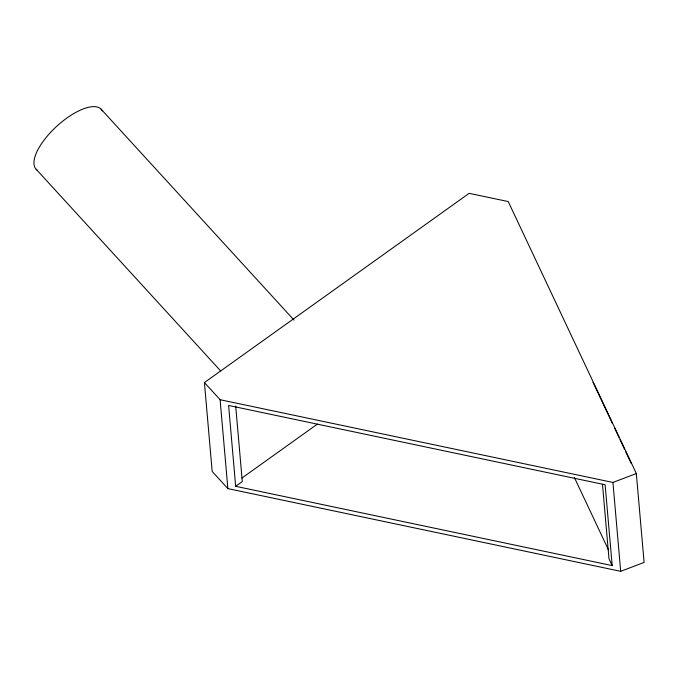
<?xml version="1.0" encoding="UTF-8"?>
<svg xmlns="http://www.w3.org/2000/svg" width="678" height="678" viewBox="0 0 678 678"><rect width="100%" height="100%" fill="white"/><g stroke="black" fill="none" stroke-linecap="round" stroke-linejoin="round"><path stroke-width="1.02" d="M204.417 382.57L469.134 193.332L508.229 201.561L636.337 473.532L644.1 562.418L620.692 571.334L227.867 488.609L212.18 471.456L204.417 382.57L220.104 399.715L612.929 482.448L636.337 473.532M241.91 478.058L317.363 424.123M235.673 486.304L612.183 565.596L605.123 484.753L228.613 405.461L235.673 486.304L242.292 481.575L235.69 405.978M101.039 109.116L294.006 320.058M36.214 169.305L220.604 370.874M592.996 382.273L612.336 423.343M614.59 428.115L619.082 437.666M619.989 439.581L624.48 449.133M625.379 451.04L631.235 463.455M574.325 477.405L608.505 549.968M612.183 565.596L608.98 558.791L602.471 484.253M612.929 482.448L620.692 571.334M220.104 399.715L227.867 488.609M37.061 170.025A44.24 17.569 -42.5 0 1 57.181 125.871A44.24 17.569 -42.5 0 1 102.344 110.904"/></g></svg>
